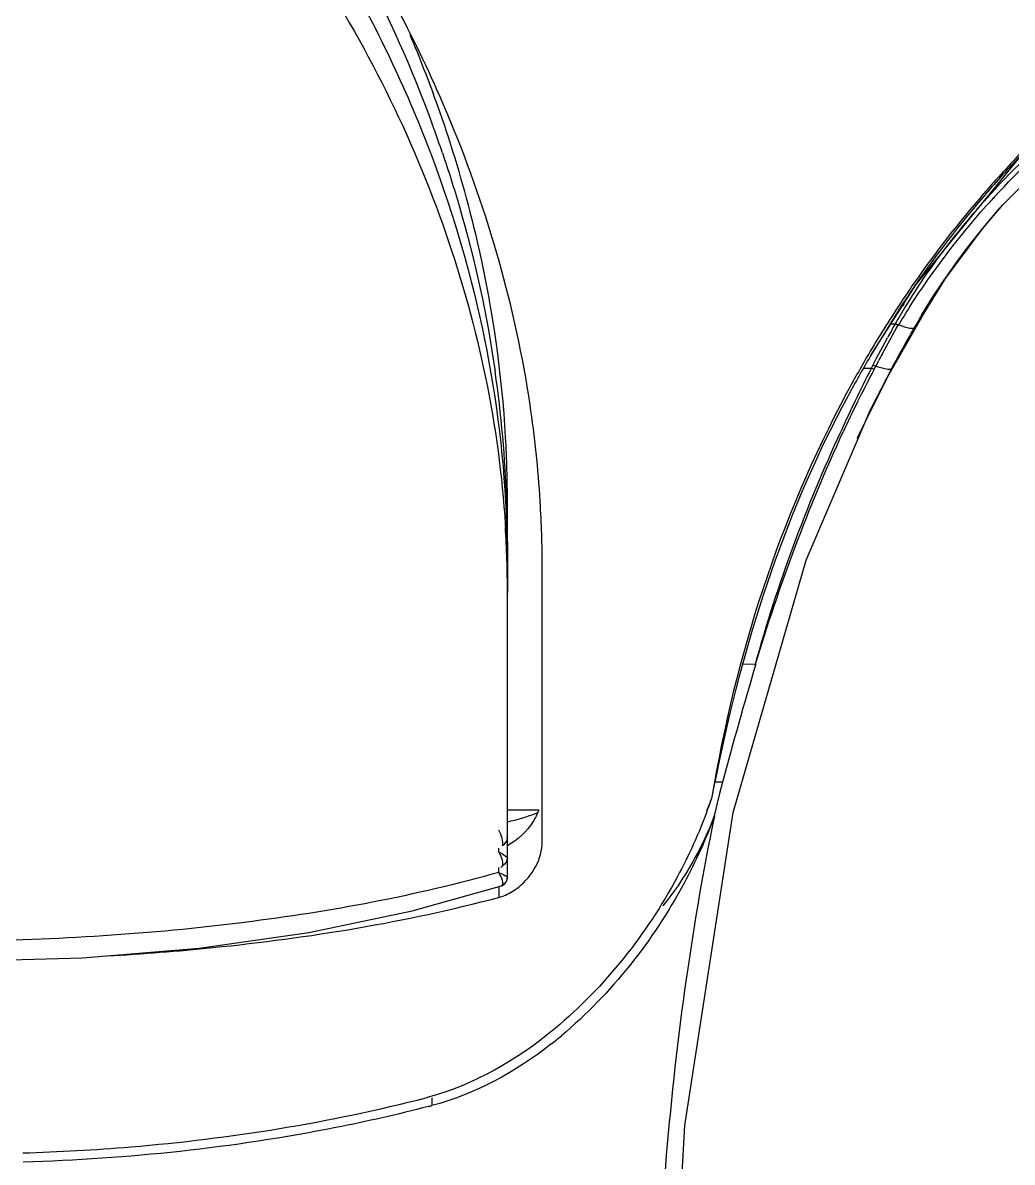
# Model space of a CAD drawing. Header units: millimetres. Extents: x 13495 to 14291, y -4366 to -3315.
# Drawn here: x 13879.6 to 13885.27, y -3813.2 to -3806.67 of the extents above; entities that cross this region are included whole.
import ezdxf

# ---------------------------------------------------------------- set-up
doc = ezdxf.new("R2010")
doc.units = ezdxf.units.MM
doc.header["$LTSCALE"] = 0.1
doc.layers.add('1', color=7, linetype='Continuous')

msp = doc.modelspace()

# ---------------------------------------------------------------- linework, layer by layer
at = {"layer": '1', "color": 7, "linetype": 'Continuous'}
for p, q in [((13885.215, -3807.7089), (13885.6429, -3807.2813)), ((13884.7154, -3808.1685), (13885.33, -3807.4155)), ((13885.1936, -3807.7332), (13885.215, -3807.7089)), ((13885.1941, -3807.7336), (13885.1976, -3807.7286)), ((13884.4561, -3808.5759), (13884.7154, -3808.1685)), ((13884.6438, -3808.2722), (13884.4563, -3808.576)), ((13884.6312, -3808.2681), (13884.6245, -3808.2782)), ((13884.6474, -3808.28), (13884.6411, -3808.2903)), ((13884.754, -3808.3448), (13884.7478, -3808.3552)), ((13884.7476, -3808.3555), (13884.5587, -3808.6855)), ((13884.5731, -3808.3922), (13884.5981, -3808.3921)), ((13884.5989, -3808.3909), (13884.6153, -3808.3989)), ((13884.6593, -3808.4128), (13884.616, -3808.3977)), ((13884.7478, -3808.3552), (13884.7066, -3808.415)), ((13884.4891, -3808.5933), (13884.5538, -3808.4716)), ((13884.4711, -3808.6279), (13884.4891, -3808.5933)), ((13884.4865, -3808.6346), (13884.504, -3808.6015)), ((13884.4186, -3808.6457), (13884.4614, -3808.6457)), ((13884.5762, -3808.6496), (13884.4598, -3808.876)), ((13884.4614, -3808.6457), (13884.4708, -3808.6277)), ((13884.4614, -3808.6457), (13884.4769, -3808.6525)), ((13884.4769, -3808.6525), (13884.4863, -3808.6346)), ((13884.5587, -3808.6855), (13884.3769, -3809.0487)), ((13884.0868, -3809.748), (13884.4599, -3808.8759)), ((13882.374, -3809.7844), (13882.374, -3809.4129)), ((13882.362, -3809.5461), (13882.3626, -3809.5557)), ((13882.362, -3809.5463), (13882.3627, -3809.5558)), ((13882.374, -3809.6422), (13882.374, -3809.6441)), ((13882.374, -3809.6441), (13882.374, -3809.9321)), ((13882.374, -3811.5686), (13882.374, -3809.7844)), ((13882.5739, -3811.3625), (13882.5739, -3809.8093)), ((13883.7242, -3810.3429), (13883.7984, -3810.3432)), ((13883.6065, -3811.0216), (13883.5653, -3811.0216)), ((13883.6065, -3811.0216), (13883.5904, -3811.0854)), ((13882.374, -3811.462), (13882.374, -3811.0903)), ((13883.5904, -3811.0854), (13883.5752, -3811.1496)), ((13883.5752, -3811.1496), (13883.5651, -3811.192)), ((13882.5539, -3811.1808), (13882.374, -3811.1808)), ((13883.52, -3811.1813), (13883.52, -3811.1762)), ((13882.374, -3811.3473), (13882.374, -3811.3424)), ((13882.374, -3811.351), (13882.374, -3811.3473)), ((13882.3242, -3811.42), (13882.324, -3811.3994)), ((13882.3242, -3811.5385), (13882.3239, -3811.5098)), ((13882.3458, -3811.6093), (13882.3478, -3811.6018)), ((13882.3239, -3811.62), (13882.3239, -3811.682)), ((13881.9402, -3812.8305), (13881.9402, -3812.876))]:
    msp.add_line(p, q, dxfattribs=at)
for points in [[(13884.7538, -3808.3451), (13884.8871, -3808.1326), (13885.0976, -3807.8476), (13885.2148, -3807.7091)], [(13884.4708, -3808.6277), (13884.4763, -3808.6304), (13884.4816, -3808.6327), (13884.4863, -3808.6346)], [(13883.2598, -3815.3442), (13883.3907, -3812.9898), (13883.668, -3811.1941), (13884.0868, -3809.748)], [(13879.2418, -3812.0475), (13879.9377, -3812.0287), (13880.6074, -3811.9733), (13881.2353, -3811.8833), (13881.8279, -3811.7597), (13882.3396, -3811.6156)], [(13882.3393, -3811.6163), (13882.3415, -3811.6155), (13882.3453, -3811.6137), (13882.3489, -3811.6117), (13882.3522, -3811.6093), (13882.3553, -3811.6068), (13882.3581, -3811.6041), (13882.3606, -3811.6013), (13882.3629, -3811.5984), (13882.365, -3811.5955), (13882.3669, -3811.5925), (13882.3685, -3811.5895), (13882.3699, -3811.5865), (13882.3711, -3811.5835), (13882.3721, -3811.5806), (13882.3728, -3811.5778), (13882.3734, -3811.5751), (13882.3737, -3811.5726), (13882.3739, -3811.5704), (13882.374, -3811.5686)]]:
    msp.add_lwpolyline(points, dxfattribs=at)
for centre, radius, start, end in [((13875.0375, -3810.1374), 7.5891, 23.37732, 32.96479), ((13875.0102, -3809.6117), 7.3893, 19.55622, 22.92239), ((13875.138, -3810.0919), 7.4788, 22.45974, 23.36287), ((13875.0982, -3809.7553), 7.2904, 19.90659, 20.12802), ((13875.0884, -3809.7588), 7.3009, 18.7639, 19.90632), ((13889.8895, -3811.7955), 6.3337, 135.28951, 138.28246), ((13889.7542, -3811.6573), 6.1307, 136.23584, 138.98356), ((13889.8115, -3811.7253), 6.2288, 138.83449, 139.07665), ((13889.8258, -3811.7379), 6.2479, 138.28814, 138.83434), ((13889.7234, -3811.6503), 6.1132, 139.06755, 145.1711), ((13889.7049, -3811.6105), 6.0628, 139.25914, 144.94772), ((13888.518, -3810.7332), 4.5718, 137.85397, 138.6844), ((13889.6976, -3811.6073), 6.0552, 138.98929, 139.23757), ((13888.2129, -3810.4836), 4.1509, 137.51085, 138.1777), ((13888.5683, -3810.7786), 4.6396, 137.53132, 137.85519), ((13888.2676, -3810.5336), 4.225, 137.15842, 137.51174), ((13888.5142, -3810.7295), 4.5665, 138.68661, 143.01748), ((13887.7707, -3810.1739), 3.6383, 142.96437, 148.77796), ((13889.9107, -3811.7572), 6.3156, 144.93069, 145.78516), ((13889.7985, -3811.7005), 6.2035, 145.18622, 146.40568), ((13889.9774, -3811.8026), 6.3962, 145.78487, 146.49882), ((13889.9556, -3811.8034), 6.3912, 146.52523, 149.58553), ((13889.0539, -3810.9406), 5.1332, 148.88405, 150.23253), ((13889.2733, -3811.2607), 5.4669, 147.11579, 148.43343), ((13888.1359, -3810.3697), 3.9472, 149.09481, 149.26944), ((13888.3026, -3810.5081), 4.2663, 150.26523, 151.48755), ((13891.3791, -3812.279), 7.7105, 149.92535, 150.58432), ((13888.1025, -3810.35), 3.9084, 149.46066, 150.32502), ((13888.1273, -3810.3646), 3.9372, 149.26943, 149.46147), ((13891.5006, -3812.3472), 7.8498, 150.58641, 151.89823), ((13890.1489, -3811.9175), 6.6157, 149.58091, 151.78691), ((13890.6984, -3812.2316), 7.234, 149.64579, 151.72041), ((13896.8497, -3815.1547), 13.9772, 151.87601, 152.04033), ((13875.538, -3809.6421), 6.836, 1.92066, 8.21386), ((13894.1781, -3813.5596), 10.8886, 153.17368, 154.2741), ((13890.653, -3811.9194), 6.9869, 152.12277, 153.8337), ((13890.5091, -3812.1293), 7.0188, 151.72314, 153.28727), ((13893.3233, -3813.1474), 9.9397, 154.27558, 155.38102), ((13891.2917, -3812.2336), 7.6987, 153.83164, 155.25918), ((13875.5053, -3809.6432), 6.8687, 1.60321, 1.92077), ((13875.4993, -3809.6434), 6.8747, 1.41027, 1.60323), ((13876.1128, -3809.8022), 6.461, 3.26175, 3.48886), ((13875.9869, -3809.8081), 6.587, 359.98989, 3.25102), ((13875.4891, -3809.6436), 6.885, 0.81811, 1.41017), ((13876.1814, -3809.9311), 6.1926, 359.99048, 3.4758), ((13875.7715, -3809.7839), 6.6026, 359.99597, 2.06992), ((13875.4688, -3809.6439), 6.9052, 0.01408, 0.81798), ((13915.6549, -3819.7191), 33.2076, 163.59999, 164.81637), ((13882.1074, -3810.0594), 1.2184, 282.74662, 290.54188), ((13882.1196, -3810.0944), 1.1813, 290.58305, 291.33104), ((13886.752, -3811.9535), 3.2766, 166.56073, 166.96891), ((13881.1206, -3810.6104), 2.433, 308.12523, 309.96618), ((13879.739, -3804.4816), 8.6783, 284.56189, 284.69383)]:
    msp.add_arc(centre, radius, start, end, dxfattribs=at)
for points, knots in [([(13881.2364, -3806.0373), (13881.3082, -3806.1483), (13881.5804, -3806.5948), (13881.8046, -3807.0705), (13881.9416, -3807.4363)], [0, 0, 0, 0, 0.252852, 1, 1, 1, 1]), ([(13881.3662, -3806.0314), (13881.4238, -3806.1286), (13881.6438, -3806.5198), (13881.8278, -3806.9312), (13881.9434, -3807.2465)], [0, 0, 0, 0, 0.251628, 1, 1, 1, 1]), ([(13881.2364, -3806.2903), (13881.5612, -3806.7821), (13882.0851, -3807.8295), (13882.3266, -3808.9786), (13882.362, -3809.5461)], [0, 0, 0, 0, 0.50896, 1, 1, 1, 1]), ([(13882.21, -3807.9543), (13882.1946, -3807.8857), (13882.1279, -3807.6103), (13882.0445, -3807.339), (13881.9732, -3807.1382)], [0, 0, 0, 0, 0.248072, 1, 1, 1, 1]), ([(13882.5618, -3809.409), (13882.5505, -3809.2241), (13882.473, -3808.481), (13882.264, -3807.7535), (13882.0495, -3807.2347)], [0, 0, 0, 0, 0.248101, 1, 1, 1, 1]), ([(13882.0012, -3807.4103), (13882.0361, -3807.5129), (13882.1656, -3807.9237), (13882.2578, -3808.3464), (13882.3039, -3808.6655)], [0, 0, 0, 0, 0.251617, 1, 1, 1, 1]), ([(13881.9416, -3807.4363), (13882.0685, -3807.7752), (13882.2709, -3808.4694), (13882.3568, -3809.1878), (13882.3697, -3809.5454)], [0, 0, 0, 0, 0.502766, 1, 1, 1, 1]), ([(13882.374, -3809.4129), (13882.374, -3809.2901), (13882.3606, -3808.8003), (13882.2909, -3808.3122), (13882.21, -3807.9543)], [0, 0, 0, 0, 0.250867, 1, 1, 1, 1]), ([(13884.7066, -3808.415), (13884.7029, -3808.4191), (13884.6842, -3808.4195), (13884.6695, -3808.4157), (13884.6593, -3808.4128)], [0, 0, 0, 0, 0.342785, 1, 1, 1, 1]), ([(13884.5762, -3808.6496), (13884.5705, -3808.6572), (13884.5315, -3808.6496), (13884.5064, -3808.642), (13884.4863, -3808.6346)], [0, 0, 0, 0, 0.308191, 1, 1, 1, 1]), ([(13882.554, -3811.1809), (13882.5451, -3811.2042), (13882.5039, -3811.2855), (13882.4346, -3811.3523), (13882.3765, -3811.3834)], [0, 0, 0, 0, 0.274537, 1, 1, 1, 1]), ([(13883.52, -3811.1812), (13883.4732, -3811.3124), (13883.2614, -3811.7795), (13882.9336, -3812.1944), (13882.6473, -3812.4332)], [0, 0, 0, 0, 0.271938, 1, 1, 1, 1]), ([(13883.5601, -3811.2141), (13883.5129, -3811.3469), (13883.2983, -3811.8163), (13882.9703, -3812.2347), (13882.6834, -3812.4751)], [0, 0, 0, 0, 0.27369, 1, 1, 1, 1]), ([(13883.5607, -3811.2139), (13883.4254, -3811.8766), (13883.2441, -3813.2238), (13883.1659, -3815.9371), (13883.1189, -3817.9733), (13883.0902, -3819.3315)], [0, 0, 0, 0, 0.249266, 0.499366, 1, 1, 1, 1]), ([(13882.3458, -3811.3834), (13882.3498, -3811.3712), (13882.3453, -3811.3391), (13882.3331, -3811.3114), (13882.3241, -3811.2965)], [0, 0, 0, 0, 0.425402, 1, 1, 1, 1]), ([(13882.3443, -3811.464), (13882.3433, -3811.4605), (13882.3381, -3811.4451), (13882.3308, -3811.4305), (13882.3241, -3811.42)], [0, 0, 0, 0, 0.225818, 1, 1, 1, 1]), ([(13882.3242, -3811.42), (13882.329, -3811.4226), (13882.3444, -3811.4313), (13882.36, -3811.4403), (13882.3688, -3811.4488)], [0, 0, 0, 0, 0.309536, 1, 1, 1, 1]), ([(13882.3627, -3811.6685), (13882.39, -3811.6568), (13882.4988, -3811.5905), (13882.5739, -3811.4601), (13882.5739, -3811.3625)], [0, 0, 0, 0, 0.233027, 1, 1, 1, 1]), ([(13882.3458, -3811.4992), (13882.3467, -3811.4969), (13882.3495, -3811.4852), (13882.347, -3811.473), (13882.3443, -3811.464)], [0, 0, 0, 0, 0.206737, 1, 1, 1, 1]), ([(13882.3688, -3811.4488), (13882.3702, -3811.4501), (13882.3724, -3811.4524), (13882.374, -3811.4555), (13882.374, -3811.4567)], [0, 0, 0, 0, 0.606347, 1, 1, 1, 1]), ([(13882.3241, -3811.5385), (13881.8477, -3811.673), (13880.8225, -3811.862), (13879.7846, -3811.9272), (13879.2417, -3811.9329)], [0, 0, 0, 0, 0.476984, 1, 1, 1, 1]), ([(13882.346, -3811.5846), (13882.3451, -3811.5811), (13882.3397, -3811.5649), (13882.3316, -3811.5496), (13882.3241, -3811.5385)], [0, 0, 0, 0, 0.214248, 1, 1, 1, 1]), ([(13882.3242, -3811.5385), (13882.3362, -3811.544), (13882.353, -3811.5513), (13882.3675, -3811.5608), (13882.374, -3811.564), (13882.374, -3811.5658)], [0, 0, 0, 0, 0.696119, 0.90793, 1, 1, 1, 1]), ([(13882.3458, -3811.6094), (13882.345, -3811.6109), (13882.3436, -3811.6137), (13882.3409, -3811.6156), (13882.3396, -3811.6159)], [0, 0, 0, 0, 0.563871, 1, 1, 1, 1]), ([(13880.0787, -3812.0171), (13880.2809, -3812.0057), (13881.0358, -3811.9466), (13881.7876, -3811.8242), (13882.3239, -3811.682)], [0, 0, 0, 0, 0.267428, 1, 1, 1, 1]), ([(13879.5951, -3813.1475), (13879.8017, -3813.1412), (13880.5798, -3813.0973), (13881.3544, -3812.9742), (13881.9087, -3812.8305)], [0, 0, 0, 0, 0.265292, 1, 1, 1, 1]), ([(13881.9209, -3812.8811), (13881.7455, -3812.9267), (13880.9819, -3813.0998), (13880.1987, -3813.1823), (13879.5976, -3813.2006)], [0, 0, 0, 0, 0.231625, 1, 1, 1, 1])]:
    msp.add_open_spline(points, degree=3, knots=knots, dxfattribs=at)
for points in [[(13885.146, -3807.646), (13885.2845, -3807.4947), (13885.4333, -3807.3523), (13885.5888, -3807.2185)], [(13885.1697, -3807.6607), (13885.3069, -3807.5126), (13885.455, -3807.3742), (13885.6092, -3807.2439)], [(13884.6823, -3808.2925), (13884.8134, -3808.0899), (13884.9587, -3807.8955), (13885.1196, -3807.7156)], [(13884.7491, -3808.3424), (13884.8782, -3808.1267), (13885.0284, -3807.9226), (13885.1936, -3807.7332)], [(13884.5229, -3808.5661), (13884.5529, -3808.5099), (13884.5834, -3808.454), (13884.6154, -3808.3989)], [(13884.3192, -3808.7899), (13883.9345, -3809.5067), (13883.6794, -3810.3024), (13883.5469, -3811.1051)], [(13884.2394, -3808.9743), (13883.9038, -3809.6413), (13883.6867, -3810.3711), (13883.547, -3811.1046)], [(13883.7951, -3810.3497), (13883.9324, -3809.8932), (13884.1, -3809.4445), (13884.2996, -3809.0115)], [(13883.7968, -3810.3432), (13883.9216, -3809.8854), (13884.0895, -3809.4382), (13884.2871, -3809.0067)], [(13883.547, -3811.1046), (13883.5386, -3811.1286), (13883.5301, -3811.1528), (13883.5192, -3811.1758)], [(13883.547, -3811.1046), (13883.5385, -3811.1302), (13883.5301, -3811.1559), (13883.5194, -3811.1807)], [(13883.5598, -3811.2147), (13883.4905, -3811.4), (13883.3901, -3811.5764), (13883.2654, -3811.73)], [(13882.3458, -3811.3835), (13882.361, -3811.3767), (13882.374, -3811.359), (13882.374, -3811.3424)], [(13882.3688, -3811.3313), (13882.3714, -3811.3345), (13882.374, -3811.3383), (13882.374, -3811.3424)], [(13882.3605, -3811.4889), (13882.3687, -3811.4806), (13882.374, -3811.4683), (13882.374, -3811.4567)], [(13882.3458, -3811.4992), (13882.344, -3811.5036), (13882.341, -3811.5082), (13882.3366, -3811.5101)], [(13882.3458, -3811.4992), (13882.3513, -3811.4967), (13882.3563, -3811.4931), (13882.3605, -3811.4889)], [(13882.3458, -3811.6094), (13882.3513, -3811.6068), (13882.3563, -3811.6031), (13882.3605, -3811.5988)], [(13882.3478, -3811.6018), (13882.3485, -3811.5961), (13882.3475, -3811.5902), (13882.346, -3811.5846)], [(13882.3605, -3811.5988), (13882.3688, -3811.5902), (13882.374, -3811.5776), (13882.374, -3811.5658)], [(13882.3239, -3811.682), (13882.3371, -3811.6785), (13882.3502, -3811.6739), (13882.3627, -3811.6685)], [(13882.6473, -3812.4332), (13882.433, -3812.6127), (13882.1793, -3812.7605), (13881.9087, -3812.8305)], [(13882.6227, -3812.5243), (13882.4214, -3812.6823), (13882.1878, -3812.8111), (13881.9402, -3812.876)]]:
    msp.add_open_spline(points, degree=3, dxfattribs=at)

doc.saveas('drawing.dxf')
